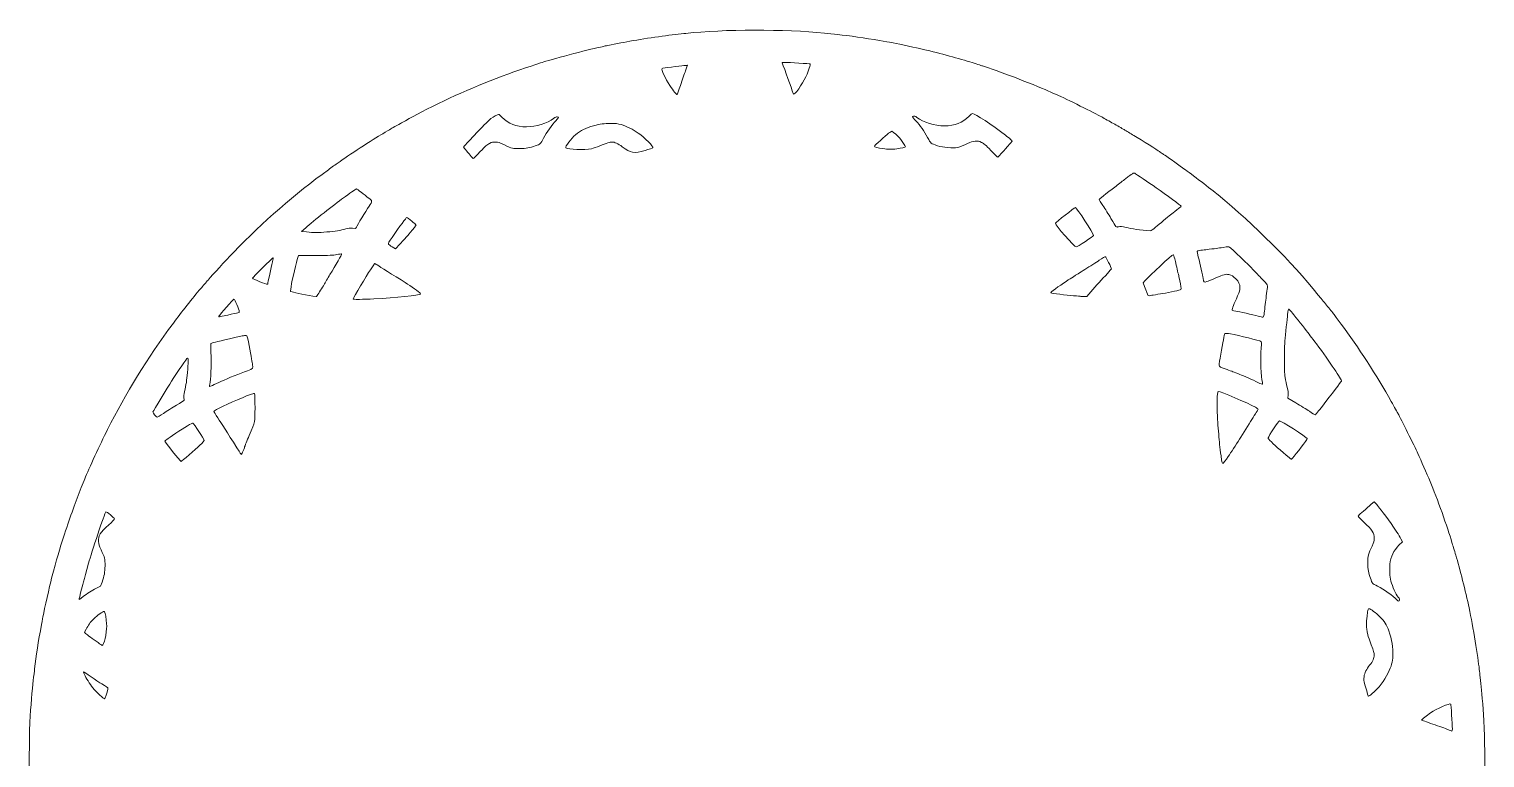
# Model space of a CAD drawing. Header units: inches. Extents: x -34.6 to -23.4, y 23.9 to 25.3.
# Drawn here: x -32.965 to -31.574, y 24.618 to 25.313 of the extents above; entities that cross this region are included whole.
import ezdxf

# ---------------------------------------------------------------- set-up
doc = ezdxf.new("R2010")
doc.units = ezdxf.units.IN
doc.header["$MEASUREMENT"] = 0
doc.layers.add('Volleyball', color=7, linetype='Continuous')

msp = doc.modelspace()

# ---------------------------------------------------------------- linework, layer by layer
at = {"layer": 'Volleyball', "lineweight": 0}
for points, knots in [([(-31.5757, 24.6639), (-31.5769, 24.6796), (-31.5775, 24.6868), (-31.5785, 24.6944), (-31.5788, 24.6971), (-31.5792, 24.7005), (-31.5794, 24.7021), (-31.5805, 24.7135), (-31.5854, 24.7432), (-31.5891, 24.7608), (-31.5925, 24.7766), (-31.598, 24.7985), (-31.6018, 24.8111), (-31.6032, 24.8155), (-31.6049, 24.8211), (-31.6055, 24.8234), (-31.6095, 24.8372), (-31.6199, 24.866), (-31.6263, 24.8814), (-31.6297, 24.8893), (-31.6349, 24.9014), (-31.638, 24.9082), (-31.6412, 24.9151), (-31.6547, 24.9422), (-31.6569, 24.9462), (-31.6576, 24.9474), (-31.6606, 24.9527), (-31.6635, 24.958), (-31.6769, 24.9819), (-31.6955, 25.0107), (-31.7112, 25.0316), (-31.7137, 25.0349), (-31.7168, 25.039), (-31.7181, 25.0409), (-31.7195, 25.0427), (-31.7227, 25.0467), (-31.7253, 25.0499), (-31.7279, 25.053), (-31.7314, 25.0573), (-31.7332, 25.0595), (-31.7591, 25.0914), (-31.7939, 25.1262), (-31.8289, 25.1551), (-31.8353, 25.1603), (-31.8548, 25.1753), (-31.8615, 25.1801), (-31.8756, 25.1902), (-31.88, 25.1933), (-31.8817, 25.1942), (-31.8826, 25.1948), (-31.8841, 25.1958), (-31.885, 25.1964), (-31.8868, 25.1978), (-31.9014, 25.207), (-31.9094, 25.2118), (-31.9125, 25.2137), (-31.9167, 25.2163), (-31.9188, 25.2175), (-31.9209, 25.2187), (-31.9254, 25.2213), (-31.9289, 25.2233), (-31.9324, 25.2252), (-31.9375, 25.228), (-31.9401, 25.2295), (-31.9466, 25.2332), (-31.9738, 25.2466), (-31.9834, 25.2509), (-31.9857, 25.2519), (-31.989, 25.2534), (-31.9909, 25.2542), (-32.0067, 25.2612), (-32.0411, 25.2743), (-32.0539, 25.2782), (-32.0551, 25.2786), (-32.0605, 25.2803), (-32.066, 25.282), (-32.0795, 25.2862), (-32.097, 25.2909), (-32.1139, 25.2948), (-32.1209, 25.2964), (-32.1377, 25.2999), (-32.1411, 25.3005), (-32.1424, 25.3007), (-32.1475, 25.3016), (-32.1525, 25.3025), (-32.1658, 25.3048), (-32.1816, 25.3071), (-32.1925, 25.3082), (-32.196, 25.3086), (-32.2017, 25.3092), (-32.205, 25.3095), (-32.242, 25.3134), (-32.302, 25.3133), (-32.3373, 25.3093), (-32.3395, 25.309), (-32.344, 25.3085), (-32.3474, 25.3082), (-32.363, 25.3065), (-32.3855, 25.303), (-32.3994, 25.3002), (-32.4037, 25.2994), (-32.4087, 25.2984), (-32.4105, 25.2981), (-32.4124, 25.2978), (-32.4146, 25.2973), (-32.4154, 25.2971), (-32.4162, 25.2968), (-32.4185, 25.2963), (-32.4205, 25.2959), (-32.4292, 25.2942), (-32.4693, 25.2836), (-32.4746, 25.2816), (-32.4759, 25.2812), (-32.4806, 25.2796), (-32.4851, 25.2781), (-32.5143, 25.2687), (-32.5461, 25.2559), (-32.5736, 25.2424), (-32.5902, 25.2343), (-32.5993, 25.2296), (-32.609, 25.2238), (-32.6103, 25.223), (-32.6127, 25.2218), (-32.6142, 25.221), (-32.6158, 25.2202), (-32.6181, 25.2189), (-32.6193, 25.2182), (-32.6205, 25.2174), (-32.624, 25.2153), (-32.627, 25.2135), (-32.6361, 25.2083), (-32.6608, 25.1921), (-32.6696, 25.1858), (-32.6717, 25.1843), (-32.6758, 25.1813), (-32.6789, 25.1791), (-32.7107, 25.1561), (-32.7418, 25.1291), (-32.7692, 25.1006), (-32.7785, 25.0909), (-32.7887, 25.0799), (-32.7939, 25.0738), (-32.7956, 25.0717), (-32.7987, 25.0682), (-32.8007, 25.0658), (-32.8086, 25.0566), (-32.8196, 25.0428), (-32.827, 25.0328), (-32.8518, 24.9992), (-32.8727, 24.9655), (-32.89, 24.931), (-32.897, 24.9171), (-32.9078, 24.8936), (-32.9116, 24.884), (-32.9124, 24.8822), (-32.9139, 24.8784), (-32.915, 24.8757), (-32.9203, 24.8627), (-32.9253, 24.8486), (-32.931, 24.8312), (-32.9362, 24.8153), (-32.9382, 24.8085), (-32.9433, 24.7891), (-32.9451, 24.7823), (-32.9504, 24.7588), (-32.9514, 24.7533), (-32.9516, 24.7526), (-32.9523, 24.7488), (-32.953, 24.745), (-32.956, 24.7289), (-32.9582, 24.7146), (-32.9596, 24.7028), (-32.9598, 24.7008), (-32.9604, 24.6958), (-32.9609, 24.6916), (-32.9619, 24.6831), (-32.9632, 24.6668), (-32.9641, 24.6518), (-32.9648, 24.6396), (-32.9648, 24.5918), (-32.9641, 24.5806), (-32.9632, 24.5675), (-32.9617, 24.5486), (-32.9609, 24.5424), (-32.9578, 24.5165), (-32.9566, 24.5083), (-32.9522, 24.4844), (-32.9501, 24.4734), (-32.945, 24.4512), (-32.9414, 24.4381), (-32.9354, 24.4158), (-32.9269, 24.3891), (-32.9212, 24.3744), (-32.9198, 24.3709), (-32.9177, 24.3655), (-32.9166, 24.3625), (-32.9136, 24.3548), (-32.9093, 24.3444), (-32.9082, 24.3423), (-32.9077, 24.3414), (-32.9067, 24.3391), (-32.906, 24.3372), (-32.9052, 24.3353), (-32.9034, 24.3313), (-32.902, 24.3282), (-32.9005, 24.3252), (-32.8985, 24.3208), (-32.8974, 24.3184), (-32.8909, 24.3041), (-32.8728, 24.2703), (-32.8644, 24.2571), (-32.8634, 24.2555), (-32.8607, 24.2511), (-32.8583, 24.2474), (-32.8518, 24.2369), (-32.8456, 24.2274), (-32.8411, 24.2212), (-32.8389, 24.2181), (-32.8351, 24.2129), (-32.8328, 24.2096), (-32.8305, 24.2063), (-32.8277, 24.2026), (-32.8267, 24.2013), (-32.8257, 24.1999), (-32.8233, 24.1968), (-32.8214, 24.1942), (-32.8161, 24.1871), (-32.8076, 24.1765), (-32.8043, 24.1727), (-32.8033, 24.1716), (-32.8003, 24.1682), (-32.7977, 24.165), (-32.7916, 24.1577), (-32.778, 24.1427), (-32.772, 24.1365), (-32.762, 24.1262), (-32.7415, 24.1062), (-32.7353, 24.1009), (-32.7334, 24.0992), (-32.7305, 24.0966), (-32.7289, 24.0952), (-32.7201, 24.0871), (-32.6913, 24.0638), (-32.6836, 24.0585), (-32.683, 24.0581), (-32.6789, 24.0551), (-32.6743, 24.0518), (-32.6613, 24.0423), (-32.644, 24.0309), (-32.6258, 24.02), (-32.6045, 24.0071), (-32.5744, 23.9916), (-32.5488, 23.9804), (-32.5381, 23.9757), (-32.534, 23.974), (-32.5293, 23.9721), (-32.5266, 23.9711), (-32.5224, 23.9694), (-32.5198, 23.9684), (-32.5087, 23.964), (-32.4806, 23.9544), (-32.467, 23.9504), (-32.4555, 23.947), (-32.436, 23.9419), (-32.4276, 23.9401), (-32.4248, 23.9395), (-32.4213, 23.9387), (-32.4199, 23.9383), (-32.3974, 23.9328), (-32.3562, 23.9264), (-32.3311, 23.9245), (-32.3277, 23.9242), (-32.323, 23.9238), (-32.3207, 23.9236), (-32.3169, 23.9232), (-32.3033, 23.9225), (-32.2905, 23.9221), (-32.2905, 23.9221), (-32.2905, 23.9221), (-32.2905, 23.9221), (-32.2882, 23.922), (-32.2756, 23.922), (-32.2626, 23.9221), (-32.2387, 23.9222), (-32.2239, 23.9228), (-32.2103, 23.9243), (-32.2069, 23.9246), (-32.2009, 23.9252), (-32.1969, 23.9256), (-32.1879, 23.9264), (-32.1692, 23.9289), (-32.1602, 23.9304), (-32.1418, 23.9336), (-32.1181, 23.9383), (-32.1104, 23.9403), (-32.1085, 23.9407), (-32.1037, 23.9419), (-32.0996, 23.9429), (-32.0955, 23.9439), (-32.0897, 23.9454), (-32.0868, 23.9462), (-32.084, 23.947), (-32.0793, 23.9483), (-32.0765, 23.9491), (-32.0667, 23.9518), (-32.0383, 23.9611), (-32.0286, 23.9649), (-32.0268, 23.9656), (-32.0233, 23.9669), (-32.0207, 23.9679), (-32.0085, 23.9726), (-32.0043, 23.9742), (-32.0001, 23.9761), (-31.9975, 23.9772), (-31.9945, 23.9786), (-31.9933, 23.979), (-31.9909, 23.98), (-31.9788, 23.9854), (-31.9777, 23.986), (-31.9773, 23.9862), (-31.974, 23.9878), (-31.9704, 23.9894), (-31.9668, 23.9911), (-31.9599, 23.9945), (-31.955, 23.997), (-31.9502, 23.9995), (-31.9455, 24.0019), (-31.9445, 24.0023), (-31.9402, 24.0044), (-31.9246, 24.0133), (-31.912, 24.0208), (-31.9032, 24.0261), (-31.9001, 24.028), (-31.8887, 24.0354), (-31.8785, 24.042), (-31.8719, 24.0466), (-31.8614, 24.0542), (-31.8595, 24.0556), (-31.8565, 24.0578), (-31.8548, 24.0591), (-31.8513, 24.0616), (-31.8482, 24.064), (-31.838, 24.072), (-31.8065, 24.0967), (-31.7709, 24.1306), (-31.7466, 24.1589), (-31.7439, 24.162), (-31.7407, 24.1658), (-31.7394, 24.1672), (-31.7381, 24.1687), (-31.7347, 24.1727), (-31.7318, 24.1763), (-31.7129, 24.1994), (-31.6983, 24.2198), (-31.6786, 24.2505), (-31.6778, 24.2517), (-31.6756, 24.2553), (-31.6738, 24.2585), (-31.6719, 24.2617), (-31.6696, 24.2657), (-31.6686, 24.2674), (-31.6666, 24.2708), (-31.6594, 24.2837), (-31.6542, 24.2933), (-31.6491, 24.3028), (-31.6395, 24.3224), (-31.6359, 24.3309), (-31.635, 24.3329), (-31.6335, 24.3362), (-31.6327, 24.3381), (-31.6277, 24.3493), (-31.6201, 24.368), (-31.6155, 24.381), (-31.613, 24.3878), (-31.6035, 24.4168), (-31.602, 24.4223), (-31.5899, 24.465), (-31.583, 24.4999), (-31.5783, 24.5411), (-31.5757, 24.564), (-31.5744, 24.5862), (-31.5742, 24.6121), (-31.574, 24.6252), (-31.5748, 24.653), (-31.5757, 24.6639)], [0, 0, 0, 0, 1, 1, 1, 2, 2, 2, 3, 3, 3, 4, 4, 4, 5, 5, 5, 6, 6, 6, 7, 7, 7, 8, 8, 8, 9, 9, 9, 10, 10, 10, 11, 11, 11, 12, 12, 12, 13, 13, 13, 14, 14, 14, 15, 15, 15, 16, 16, 16, 17, 17, 17, 18, 18, 18, 19, 19, 19, 20, 20, 20, 21, 21, 21, 22, 22, 22, 23, 23, 23, 24, 24, 24, 25, 25, 25, 26, 26, 26, 27, 27, 27, 28, 28, 28, 29, 29, 29, 30, 30, 30, 31, 31, 31, 32, 32, 32, 33, 33, 33, 34, 34, 34, 35, 35, 35, 36, 36, 36, 37, 37, 37, 38, 38, 38, 39, 39, 39, 40, 40, 40, 41, 41, 41, 42, 42, 42, 43, 43, 43, 44, 44, 44, 45, 45, 45, 46, 46, 46, 47, 47, 47, 48, 48, 48, 49, 49, 49, 50, 50, 50, 51, 51, 51, 52, 52, 52, 53, 53, 53, 54, 54, 54, 55, 55, 55, 56, 56, 56, 57, 57, 57, 58, 58, 58, 59, 59, 59, 60, 60, 60, 61, 61, 61, 62, 62, 62, 63, 63, 63, 64, 64, 64, 65, 65, 65, 66, 66, 66, 67, 67, 67, 68, 68, 68, 69, 69, 69, 70, 70, 70, 71, 71, 71, 72, 72, 72, 73, 73, 73, 74, 74, 74, 75, 75, 75, 76, 76, 76, 77, 77, 77, 78, 78, 78, 79, 79, 79, 80, 80, 80, 81, 81, 81, 82, 82, 82, 83, 83, 83, 84, 84, 84, 85, 85, 85, 86, 86, 86, 87, 87, 87, 88, 88, 88, 89, 89, 89, 90, 90, 90, 91, 91, 91, 92, 92, 92, 93, 93, 93, 94, 94, 94, 95, 95, 95, 96, 96, 96, 97, 97, 97, 98, 98, 98, 99, 99, 99, 100, 100, 100, 101, 101, 101, 102, 102, 102, 103, 103, 103, 104, 104, 104, 105, 105, 105, 106, 106, 106, 107, 107, 107, 108, 108, 108, 109, 109, 109, 110, 110, 110, 111, 111, 111, 112, 112, 112, 113, 113, 113, 114, 114, 114, 115, 115, 115, 116, 116, 116, 117, 117, 117, 118, 118, 118, 119, 119, 119, 120, 120, 120, 121, 121, 121, 122, 122, 122, 123, 123, 123, 124, 124, 124, 125, 125, 125, 126, 126, 126, 127, 127, 127, 128, 128, 128, 128]), ([(-32.3377, 25.2736), (-32.3387, 25.2709), (-32.3409, 25.2646), (-32.3426, 25.2597), (-32.3442, 25.2548), (-32.3457, 25.2509), (-32.3459, 25.2509), (-32.3465, 25.2509), (-32.3493, 25.2544), (-32.3527, 25.2594), (-32.3572, 25.2662), (-32.3611, 25.2749), (-32.3601, 25.2759), (-32.3599, 25.2761), (-32.3558, 25.2767), (-32.3511, 25.2772), (-32.3464, 25.2777), (-32.3411, 25.2783), (-32.3393, 25.2785), (-32.3375, 25.2787), (-32.3359, 25.2789), (-32.3359, 25.2788), (-32.3358, 25.2787), (-32.3366, 25.2764), (-32.3377, 25.2736)], [0, 0, 0, 0, 1, 1, 1, 2, 2, 2, 3, 3, 3, 4, 4, 4, 5, 5, 5, 6, 6, 6, 7, 7, 7, 8, 8, 8, 8]), ([(-32.2349, 25.2518), (-32.2366, 25.2578), (-32.2428, 25.2747), (-32.2455, 25.2811), (-32.2457, 25.2815), (-32.245, 25.2816), (-32.2428, 25.2816), (-32.2392, 25.2816), (-32.2188, 25.2803), (-32.2185, 25.2801), (-32.2184, 25.28), (-32.2189, 25.2782), (-32.2195, 25.276), (-32.2217, 25.269), (-32.2263, 25.2605), (-32.2315, 25.2539), (-32.2335, 25.2514), (-32.2346, 25.2507), (-32.2349, 25.2518)], [0, 0, 0, 0, 1, 1, 1, 2, 2, 2, 3, 3, 3, 4, 4, 4, 5, 5, 5, 6, 6, 6, 6]), ([(-32.4614, 25.2262), (-32.4653, 25.2221), (-32.4705, 25.2148), (-32.4734, 25.2093), (-32.4763, 25.2035), (-32.4761, 25.2037), (-32.4812, 25.2018), (-32.4863, 25.2), (-32.4898, 25.1994), (-32.4963, 25.1993), (-32.5032, 25.1993), (-32.5027, 25.1991), (-32.5113, 25.2031), (-32.5152, 25.205), (-32.5166, 25.2054), (-32.5191, 25.2055), (-32.5217, 25.2057), (-32.5224, 25.2056), (-32.5249, 25.2043), (-32.5272, 25.2032), (-32.5288, 25.2018), (-32.5339, 25.1964), (-32.5339, 25.1964), (-32.5339, 25.1964), (-32.5339, 25.1964), (-32.5373, 25.1927), (-32.5403, 25.1898), (-32.5405, 25.1898), (-32.5407, 25.1898), (-32.5416, 25.1907), (-32.5425, 25.1919), (-32.5434, 25.193), (-32.5454, 25.1954), (-32.5469, 25.1971), (-32.5485, 25.1988), (-32.5497, 25.2004), (-32.5497, 25.2006), (-32.5497, 25.2011), (-32.5494, 25.2014), (-32.536, 25.2156), (-32.5304, 25.2215), (-32.5248, 25.227), (-32.5236, 25.228), (-32.5213, 25.2297), (-32.5172, 25.232), (-32.5163, 25.232), (-32.516, 25.232), (-32.5146, 25.2307), (-32.5131, 25.2292), (-32.507, 25.2231), (-32.4994, 25.2201), (-32.4896, 25.2201), (-32.4807, 25.2201), (-32.4698, 25.2235), (-32.4637, 25.2281), (-32.4619, 25.2294), (-32.4611, 25.2298), (-32.4603, 25.2296), (-32.4597, 25.2294), (-32.4592, 25.2291), (-32.4592, 25.2289), (-32.4592, 25.2287), (-32.4602, 25.2274), (-32.4614, 25.2262)], [0, 0, 0, 0, 1, 1, 1, 2, 2, 2, 3, 3, 3, 4, 4, 4, 5, 5, 5, 6, 6, 6, 7, 7, 7, 8, 8, 8, 9, 9, 9, 10, 10, 10, 11, 11, 11, 12, 12, 12, 13, 13, 13, 14, 14, 14, 15, 15, 15, 16, 16, 16, 17, 17, 17, 18, 18, 18, 19, 19, 19, 20, 20, 20, 21, 21, 21, 21]), ([(-32.061, 25.2064), (-32.064, 25.2062), (-32.065, 25.2059), (-32.0682, 25.2043), (-32.0763, 25.2002), (-32.0789, 25.1996), (-32.0871, 25.2003), (-32.0912, 25.2006), (-32.0937, 25.2011), (-32.097, 25.2021), (-32.1035, 25.2042), (-32.1033, 25.2041), (-32.1064, 25.2099), (-32.1097, 25.2161), (-32.1134, 25.2214), (-32.1177, 25.2259), (-32.1195, 25.2277), (-32.1209, 25.2293), (-32.1209, 25.2295), (-32.1209, 25.2297), (-32.1204, 25.23), (-32.1198, 25.2302), (-32.1189, 25.2306), (-32.1184, 25.2304), (-32.1166, 25.229), (-32.1106, 25.2244), (-32.0995, 25.221), (-32.0905, 25.221), (-32.0805, 25.221), (-32.073, 25.2239), (-32.0668, 25.2303), (-32.0654, 25.2317), (-32.0639, 25.2328), (-32.0636, 25.2328), (-32.0612, 25.2328), (-32.0444, 25.2217), (-32.0321, 25.212), (-32.0302, 25.2105), (-32.028, 25.2088), (-32.0271, 25.2081), (-32.0263, 25.2074), (-32.0256, 25.2067), (-32.0256, 25.2065), (-32.0256, 25.2063), (-32.0274, 25.2041), (-32.0297, 25.2017), (-32.032, 25.1992), (-32.035, 25.1958), (-32.0364, 25.1942), (-32.0364, 25.1942), (-32.0364, 25.1942), (-32.0364, 25.1942), (-32.0377, 25.1925), (-32.0391, 25.1911), (-32.0394, 25.1911), (-32.0397, 25.1911), (-32.0426, 25.194), (-32.046, 25.1975), (-32.0509, 25.2027), (-32.0525, 25.2041), (-32.0548, 25.2052), (-32.0574, 25.2065), (-32.0579, 25.2066), (-32.061, 25.2064)], [0, 0, 0, 0, 1, 1, 1, 2, 2, 2, 3, 3, 3, 4, 4, 4, 5, 5, 5, 6, 6, 6, 7, 7, 7, 8, 8, 8, 9, 9, 9, 10, 10, 10, 11, 11, 11, 12, 12, 12, 13, 13, 13, 14, 14, 14, 15, 15, 15, 16, 16, 16, 17, 17, 17, 18, 18, 18, 19, 19, 19, 20, 20, 20, 21, 21, 21, 21]), ([(-32.4427, 25.2126), (-32.4375, 25.217), (-32.4335, 25.2189), (-32.4255, 25.2211), (-32.4191, 25.2229), (-32.4158, 25.2233), (-32.4093, 25.2233), (-32.404, 25.2233), (-32.4027, 25.2232), (-32.3992, 25.2222), (-32.3939, 25.2206), (-32.3879, 25.2176), (-32.3828, 25.2141), (-32.3768, 25.2099), (-32.3679, 25.2009), (-32.369, 25.1999), (-32.3692, 25.1997), (-32.3725, 25.1986), (-32.3763, 25.1975), (-32.3763, 25.1975), (-32.3763, 25.1975), (-32.3763, 25.1975), (-32.387, 25.1944), (-32.3902, 25.1949), (-32.3983, 25.2011), (-32.4019, 25.204), (-32.4055, 25.2056), (-32.408, 25.2056), (-32.4098, 25.2056), (-32.413, 25.2046), (-32.4197, 25.2018), (-32.4223, 25.2008), (-32.4259, 25.1996), (-32.4276, 25.1991), (-32.4338, 25.1977), (-32.4503, 25.1984), (-32.4521, 25.2001), (-32.453, 25.201), (-32.4468, 25.2093), (-32.4427, 25.2126)], [0, 0, 0, 0, 1, 1, 1, 2, 2, 2, 3, 3, 3, 4, 4, 4, 5, 5, 5, 6, 6, 6, 7, 7, 7, 8, 8, 8, 9, 9, 9, 10, 10, 10, 11, 11, 11, 12, 12, 12, 13, 13, 13, 13]), ([(-32.1438, 25.2139), (-32.1422, 25.2151), (-32.1408, 25.216), (-32.1405, 25.2158), (-32.139, 25.215), (-32.1345, 25.2111), (-32.1331, 25.2094), (-32.1308, 25.2066), (-32.1275, 25.2015), (-32.1276, 25.201), (-32.1278, 25.2004), (-32.131, 25.1997), (-32.1359, 25.1991), (-32.1359, 25.1991), (-32.1359, 25.1991), (-32.1359, 25.1991), (-32.1406, 25.1985), (-32.1442, 25.1985), (-32.1492, 25.1993), (-32.1534, 25.1999), (-32.1575, 25.2011), (-32.1573, 25.2016), (-32.157, 25.2021), (-32.1466, 25.2116), (-32.1438, 25.2139)], [0, 0, 0, 0, 1, 1, 1, 2, 2, 2, 3, 3, 3, 4, 4, 4, 5, 5, 5, 6, 6, 6, 7, 7, 7, 8, 8, 8, 8]), ([(-31.9242, 25.1247), (-31.9264, 25.1241), (-31.9257, 25.1234), (-31.9313, 25.1327), (-31.9335, 25.1364), (-31.9369, 25.1419), (-31.9389, 25.1449), (-31.9409, 25.1478), (-31.9425, 25.1504), (-31.9425, 25.1506), (-31.9425, 25.151), (-31.9369, 25.1555), (-31.9263, 25.1636), (-31.9235, 25.1658), (-31.9195, 25.1688), (-31.9175, 25.1704), (-31.9103, 25.176), (-31.9098, 25.1763), (-31.9086, 25.1757), (-31.9075, 25.1751), (-31.8951, 25.1669), (-31.888, 25.162), (-31.8786, 25.1555), (-31.8643, 25.1447), (-31.8643, 25.1442), (-31.8643, 25.144), (-31.8662, 25.1425), (-31.8684, 25.1407), (-31.8706, 25.139), (-31.8733, 25.1369), (-31.8743, 25.1361), (-31.8773, 25.1337), (-31.8845, 25.1278), (-31.8887, 25.1242), (-31.8911, 25.1221), (-31.8929, 25.1208), (-31.8935, 25.1209), (-31.9032, 25.1215), (-31.912, 25.1227), (-31.9168, 25.1241), (-31.9206, 25.1251), (-31.9222, 25.1253), (-31.9242, 25.1247)], [0, 0, 0, 0, 1, 1, 1, 2, 2, 2, 3, 3, 3, 4, 4, 4, 5, 5, 5, 6, 6, 6, 7, 7, 7, 8, 8, 8, 9, 9, 9, 10, 10, 10, 11, 11, 11, 12, 12, 12, 13, 13, 13, 14, 14, 14, 14]), ([(-32.6623, 25.1226), (-32.6672, 25.1212), (-32.6724, 25.1204), (-32.6804, 25.1197), (-32.6804, 25.1197), (-32.6804, 25.1197), (-32.6804, 25.1197), (-32.6886, 25.119), (-32.693, 25.119), (-32.6997, 25.1197), (-32.6997, 25.1197), (-32.7045, 25.1202), (-32.7045, 25.1202), (-32.7045, 25.1202), (-32.7006, 25.1237), (-32.7006, 25.1237), (-32.6933, 25.1301), (-32.6732, 25.1461), (-32.6646, 25.1522), (-32.6622, 25.1539), (-32.6586, 25.1565), (-32.6565, 25.158), (-32.6545, 25.1596), (-32.6525, 25.1608), (-32.6522, 25.1608), (-32.6518, 25.1608), (-32.6497, 25.1593), (-32.6475, 25.1576), (-32.6453, 25.1558), (-32.6423, 25.1535), (-32.6408, 25.1524), (-32.6366, 25.1491), (-32.6366, 25.1496), (-32.6401, 25.1442), (-32.6434, 25.1392), (-32.651, 25.1268), (-32.6522, 25.1244), (-32.6522, 25.1244), (-32.653, 25.123), (-32.653, 25.123), (-32.653, 25.123), (-32.6559, 25.1233), (-32.6559, 25.1233), (-32.6582, 25.1235), (-32.6596, 25.1233), (-32.6623, 25.1226)], [0, 0, 0, 0, 1, 1, 1, 2, 2, 2, 3, 3, 3, 4, 4, 4, 5, 5, 5, 6, 6, 6, 7, 7, 7, 8, 8, 8, 9, 9, 9, 10, 10, 10, 11, 11, 11, 12, 12, 12, 13, 13, 13, 14, 14, 14, 15, 15, 15, 15]), ([(-32.618, 25.1146), (-32.6108, 25.125), (-32.6045, 25.1335), (-32.604, 25.1335), (-32.6032, 25.1335), (-32.5952, 25.127), (-32.5952, 25.1264), (-32.5952, 25.126), (-32.5976, 25.1228), (-32.6007, 25.1192), (-32.6037, 25.1156), (-32.6081, 25.1107), (-32.6105, 25.1082), (-32.6105, 25.1082), (-32.6149, 25.1037), (-32.6149, 25.1037), (-32.6149, 25.1037), (-32.618, 25.1055), (-32.618, 25.1055), (-32.6196, 25.1066), (-32.6212, 25.1077), (-32.6215, 25.1082), (-32.6219, 25.1088), (-32.6212, 25.11), (-32.618, 25.1146)], [0, 0, 0, 0, 1, 1, 1, 2, 2, 2, 3, 3, 3, 4, 4, 4, 5, 5, 5, 6, 6, 6, 7, 7, 7, 8, 8, 8, 8]), ([(-31.9478, 25.1164), (-31.9478, 25.1162), (-31.9514, 25.1136), (-31.9557, 25.1107), (-31.9557, 25.1107), (-31.9557, 25.1107), (-31.9557, 25.1107), (-31.9601, 25.1078), (-31.964, 25.1054), (-31.9645, 25.1054), (-31.966, 25.1054), (-31.9849, 25.1268), (-31.9844, 25.128), (-31.9841, 25.1288), (-31.966, 25.143), (-31.9653, 25.143), (-31.9641, 25.143), (-31.9478, 25.1182), (-31.9478, 25.1164)], [0, 0, 0, 0, 1, 1, 1, 2, 2, 2, 3, 3, 3, 4, 4, 4, 5, 5, 5, 6, 6, 6, 6]), ([(-31.7822, 25.0632), (-31.7832, 25.0568), (-31.7837, 25.0524), (-31.7844, 25.0461), (-31.7846, 25.0436), (-31.785, 25.0408), (-31.7852, 25.04), (-31.7852, 25.04), (-31.7852, 25.04), (-31.7852, 25.04), (-31.7854, 25.0391), (-31.7858, 25.0384), (-31.7861, 25.0384), (-31.7865, 25.0383), (-31.7886, 25.0388), (-31.7907, 25.0393), (-31.7957, 25.0407), (-31.8094, 25.0437), (-31.812, 25.0441), (-31.8149, 25.0446), (-31.8156, 25.0448), (-31.8156, 25.0454), (-31.8156, 25.0461), (-31.8136, 25.0511), (-31.8103, 25.0586), (-31.8084, 25.063), (-31.8081, 25.0642), (-31.8081, 25.0665), (-31.8081, 25.07), (-31.8091, 25.0721), (-31.812, 25.075), (-31.8146, 25.0776), (-31.8159, 25.0784), (-31.8188, 25.0791), (-31.8216, 25.0797), (-31.8236, 25.0792), (-31.8311, 25.0758), (-31.8345, 25.0743), (-31.8384, 25.0727), (-31.8397, 25.0723), (-31.8425, 25.0714), (-31.8425, 25.0714), (-31.8432, 25.0755), (-31.8437, 25.0786), (-31.846, 25.0885), (-31.8478, 25.096), (-31.8493, 25.102), (-31.8494, 25.1018), (-31.8466, 25.1021), (-31.8454, 25.1023), (-31.8427, 25.1026), (-31.8406, 25.1028), (-31.8317, 25.1039), (-31.8291, 25.1042), (-31.8241, 25.105), (-31.8196, 25.1057), (-31.8188, 25.1058), (-31.8179, 25.1052), (-31.8166, 25.1044), (-31.7988, 25.0873), (-31.7956, 25.0839), (-31.7942, 25.0823), (-31.7908, 25.0788), (-31.7881, 25.076), (-31.7807, 25.0684), (-31.7813, 25.0696), (-31.7822, 25.0632)], [0, 0, 0, 0, 1, 1, 1, 2, 2, 2, 3, 3, 3, 4, 4, 4, 5, 5, 5, 6, 6, 6, 7, 7, 7, 8, 8, 8, 9, 9, 9, 10, 10, 10, 11, 11, 11, 12, 12, 12, 13, 13, 13, 14, 14, 14, 15, 15, 15, 16, 16, 16, 17, 17, 17, 18, 18, 18, 19, 19, 19, 20, 20, 20, 21, 21, 21, 22, 22, 22, 22]), ([(-32.7319, 25.0949), (-32.7317, 25.0949), (-32.7316, 25.0944), (-32.7317, 25.0939), (-32.7318, 25.0934), (-32.7327, 25.0897), (-32.7336, 25.0857), (-32.7345, 25.0817), (-32.7356, 25.0766), (-32.736, 25.0743), (-32.7364, 25.0721), (-32.7369, 25.0701), (-32.7371, 25.0699), (-32.7377, 25.0693), (-32.7514, 25.0748), (-32.7514, 25.0756), (-32.7514, 25.0761), (-32.7324, 25.0949), (-32.7319, 25.0949)], [0, 0, 0, 0, 1, 1, 1, 2, 2, 2, 3, 3, 3, 4, 4, 4, 5, 5, 5, 6, 6, 6, 6]), ([(-32.7147, 25.0656), (-32.7146, 25.0671), (-32.7143, 25.0693), (-32.7141, 25.0705), (-32.7137, 25.0728), (-32.7091, 25.0922), (-32.7082, 25.0954), (-32.7082, 25.0954), (-32.7076, 25.0973), (-32.7076, 25.0973), (-32.7076, 25.0973), (-32.6914, 25.0973), (-32.6914, 25.0973), (-32.6777, 25.0973), (-32.6744, 25.0975), (-32.6708, 25.0981), (-32.6684, 25.0986), (-32.6664, 25.0988), (-32.6663, 25.0987), (-32.666, 25.0984), (-32.672, 25.0879), (-32.6774, 25.0791), (-32.6795, 25.0756), (-32.6821, 25.0713), (-32.683, 25.0696), (-32.6846, 25.0667), (-32.6881, 25.0612), (-32.6896, 25.059), (-32.6896, 25.059), (-32.6896, 25.059), (-32.6896, 25.059), (-32.69, 25.0584), (-32.6905, 25.058), (-32.6906, 25.058), (-32.699, 25.0593), (-32.7108, 25.0616), (-32.7135, 25.0625), (-32.7135, 25.0625), (-32.715, 25.0629), (-32.715, 25.0629), (-32.715, 25.0629), (-32.7147, 25.0656), (-32.7147, 25.0656)], [0, 0, 0, 0, 1, 1, 1, 2, 2, 2, 3, 3, 3, 4, 4, 4, 5, 5, 5, 6, 6, 6, 7, 7, 7, 8, 8, 8, 9, 9, 9, 10, 10, 10, 11, 11, 11, 12, 12, 12, 13, 13, 13, 14, 14, 14, 14]), ([(-32.6345, 25.0896), (-32.6343, 25.0896), (-32.6337, 25.0893), (-32.6331, 25.0888), (-32.6322, 25.0881), (-32.6225, 25.0819), (-32.6095, 25.0739), (-32.6046, 25.0709), (-32.5977, 25.0662), (-32.5928, 25.0627), (-32.5913, 25.0616), (-32.5906, 25.0608), (-32.5909, 25.0605), (-32.5921, 25.0593), (-32.6144, 25.0569), (-32.6354, 25.0558), (-32.6354, 25.0558), (-32.6354, 25.0558), (-32.6354, 25.0558), (-32.6396, 25.0556), (-32.6458, 25.0554), (-32.6491, 25.0554), (-32.6543, 25.0554), (-32.6551, 25.0554), (-32.6551, 25.056), (-32.6551, 25.057), (-32.6423, 25.0784), (-32.6387, 25.0835), (-32.6379, 25.0846), (-32.6367, 25.0864), (-32.6361, 25.0875), (-32.6354, 25.0887), (-32.6347, 25.0896), (-32.6345, 25.0896)], [0, 0, 0, 0, 1, 1, 1, 2, 2, 2, 3, 3, 3, 4, 4, 4, 5, 5, 5, 6, 6, 6, 7, 7, 7, 8, 8, 8, 9, 9, 9, 10, 10, 10, 11, 11, 11, 11]), ([(-31.9885, 25.0623), (-31.988, 25.063), (-31.977, 25.0708), (-31.9721, 25.0739), (-31.9697, 25.0753), (-31.9671, 25.077), (-31.9663, 25.0775), (-31.9654, 25.0781), (-31.9609, 25.081), (-31.9562, 25.0839), (-31.9515, 25.0869), (-31.9453, 25.0909), (-31.9424, 25.0928), (-31.9395, 25.0947), (-31.9369, 25.0962), (-31.9366, 25.0961), (-31.9362, 25.0959), (-31.9307, 25.0854), (-31.9307, 25.0846), (-31.9307, 25.0844), (-31.9325, 25.0824), (-31.9347, 25.08), (-31.9398, 25.0747), (-31.9455, 25.0684), (-31.9506, 25.0625), (-31.9506, 25.0625), (-31.9544, 25.058), (-31.9544, 25.058), (-31.9544, 25.058), (-31.9572, 25.058), (-31.9572, 25.058), (-31.9587, 25.058), (-31.96, 25.0581), (-31.9601, 25.0582), (-31.9602, 25.0583), (-31.9633, 25.0586), (-31.9669, 25.0588), (-31.9737, 25.0594), (-31.9881, 25.0612), (-31.9885, 25.0616), (-31.9886, 25.0618), (-31.9886, 25.0621), (-31.9885, 25.0623)], [0, 0, 0, 0, 1, 1, 1, 2, 2, 2, 3, 3, 3, 4, 4, 4, 5, 5, 5, 6, 6, 6, 7, 7, 7, 8, 8, 8, 9, 9, 9, 10, 10, 10, 11, 11, 11, 12, 12, 12, 13, 13, 13, 14, 14, 14, 14]), ([(-31.8643, 25.0658), (-31.8643, 25.0651), (-31.8646, 25.0645), (-31.8651, 25.0644), (-31.8675, 25.0637), (-31.8786, 25.0614), (-31.8839, 25.0606), (-31.8873, 25.0601), (-31.891, 25.0595), (-31.8921, 25.0593), (-31.8921, 25.0593), (-31.8921, 25.0593), (-31.8921, 25.0593), (-31.8949, 25.0587), (-31.8953, 25.0588), (-31.8959, 25.0594), (-31.8964, 25.0601), (-31.8976, 25.063), (-31.8992, 25.0678), (-31.8992, 25.0678), (-31.9004, 25.0712), (-31.9004, 25.0712), (-31.9004, 25.0712), (-31.8988, 25.0731), (-31.8988, 25.0731), (-31.8944, 25.0779), (-31.8729, 25.098), (-31.8719, 25.098), (-31.8713, 25.098), (-31.8715, 25.0985), (-31.8689, 25.0879), (-31.8678, 25.0831), (-31.8665, 25.0778), (-31.8661, 25.076), (-31.8652, 25.0722), (-31.8643, 25.0674), (-31.8643, 25.0658)], [0, 0, 0, 0, 1, 1, 1, 2, 2, 2, 3, 3, 3, 4, 4, 4, 5, 5, 5, 6, 6, 6, 7, 7, 7, 8, 8, 8, 9, 9, 9, 10, 10, 10, 11, 11, 11, 12, 12, 12, 12]), ([(-32.7835, 25.0394), (-32.7828, 25.0406), (-32.7697, 25.0555), (-32.7691, 25.0557), (-32.7685, 25.0558), (-32.7641, 25.0456), (-32.764, 25.0439), (-32.7639, 25.043), (-32.7641, 25.0428), (-32.7654, 25.0425), (-32.7663, 25.0423), (-32.7706, 25.0414), (-32.775, 25.0404), (-32.7843, 25.0384), (-32.784, 25.0384), (-32.7835, 25.0394)], [0, 0, 0, 0, 1, 1, 1, 2, 2, 2, 3, 3, 3, 4, 4, 4, 5, 5, 5, 5]), ([(-31.7291, 24.9535), (-31.7291, 24.9535), (-31.7291, 24.9535), (-31.7291, 24.9535), (-31.7327, 24.9489), (-31.7359, 24.9451), (-31.7362, 24.9451), (-31.7365, 24.9451), (-31.739, 24.9466), (-31.7417, 24.9485), (-31.7445, 24.9504), (-31.7503, 24.9539), (-31.7545, 24.9565), (-31.7545, 24.9565), (-31.7622, 24.9611), (-31.7622, 24.9611), (-31.7622, 24.9611), (-31.762, 24.9644), (-31.762, 24.9644), (-31.7619, 24.9666), (-31.7621, 24.9686), (-31.7626, 24.9701), (-31.763, 24.9715), (-31.7638, 24.9753), (-31.7644, 24.9787), (-31.7656, 24.9845), (-31.7656, 24.9856), (-31.7656, 24.9978), (-31.7656, 25.0053), (-31.7654, 25.0129), (-31.7651, 25.0158), (-31.7645, 25.0216), (-31.7629, 25.0373), (-31.7626, 25.0409), (-31.7622, 25.0447), (-31.7619, 25.0461), (-31.7615, 25.0461), (-31.7613, 25.0461), (-31.7601, 25.0449), (-31.7589, 25.0434), (-31.7577, 25.0419), (-31.7557, 25.0394), (-31.7545, 25.038), (-31.7491, 25.0313), (-31.7431, 25.0238), (-31.7408, 25.0207), (-31.7394, 25.0189), (-31.7368, 25.0154), (-31.735, 25.013), (-31.7222, 24.9956), (-31.7107, 24.9785), (-31.7111, 24.9774), (-31.7114, 24.9767), (-31.7204, 24.9648), (-31.7291, 24.9535)], [0, 0, 0, 0, 1, 1, 1, 2, 2, 2, 3, 3, 3, 4, 4, 4, 5, 5, 5, 6, 6, 6, 7, 7, 7, 8, 8, 8, 9, 9, 9, 10, 10, 10, 11, 11, 11, 12, 12, 12, 13, 13, 13, 14, 14, 14, 15, 15, 15, 16, 16, 16, 17, 17, 17, 18, 18, 18, 18]), ([(-32.7924, 24.9723), (-32.7926, 24.9725), (-32.7925, 24.9735), (-32.7922, 24.9745), (-32.7914, 24.9777), (-32.7905, 24.9945), (-32.7909, 24.9996), (-32.7911, 25.0021), (-32.7913, 25.0062), (-32.7913, 25.0087), (-32.7913, 25.0087), (-32.7913, 25.0132), (-32.7913, 25.0132), (-32.7913, 25.0132), (-32.7901, 25.0137), (-32.7901, 25.0137), (-32.7891, 25.014), (-32.7831, 25.0155), (-32.7683, 25.0191), (-32.7668, 25.0194), (-32.7643, 25.0199), (-32.7626, 25.0202), (-32.7609, 25.0205), (-32.759, 25.0208), (-32.7583, 25.0209), (-32.7577, 25.021), (-32.757, 25.0208), (-32.7567, 25.0205), (-32.7562, 25.0199), (-32.753, 25.0041), (-32.7522, 24.9985), (-32.7519, 24.9963), (-32.7515, 24.9938), (-32.7513, 24.993), (-32.7505, 24.9896), (-32.7508, 24.9892), (-32.7563, 24.9872), (-32.763, 24.9848), (-32.775, 24.98), (-32.7811, 24.9772), (-32.7811, 24.9772), (-32.7811, 24.9772), (-32.7811, 24.9772), (-32.7842, 24.9758), (-32.788, 24.974), (-32.7895, 24.9732), (-32.791, 24.9725), (-32.7923, 24.9721), (-32.7924, 24.9723)], [0, 0, 0, 0, 1, 1, 1, 2, 2, 2, 3, 3, 3, 4, 4, 4, 5, 5, 5, 6, 6, 6, 7, 7, 7, 8, 8, 8, 9, 9, 9, 10, 10, 10, 11, 11, 11, 12, 12, 12, 13, 13, 13, 14, 14, 14, 15, 15, 15, 16, 16, 16, 16]), ([(-31.7866, 24.9763), (-31.7866, 24.9763), (-31.7866, 24.9763), (-31.7866, 24.9763), (-31.7863, 24.9754), (-31.7863, 24.9746), (-31.7865, 24.9744), (-31.7867, 24.9742), (-31.7884, 24.9748), (-31.7903, 24.9758), (-31.7968, 24.9789), (-31.8039, 24.9821), (-31.8083, 24.9838), (-31.8107, 24.9847), (-31.8137, 24.9858), (-31.8148, 24.9863), (-31.816, 24.9868), (-31.8185, 24.9878), (-31.8203, 24.9884), (-31.8268, 24.9906), (-31.8279, 24.9912), (-31.8279, 24.9925), (-31.8279, 24.9945), (-31.8252, 25.0104), (-31.8239, 25.0167), (-31.8232, 25.0199), (-31.8226, 25.0226), (-31.8226, 25.0227), (-31.8226, 25.023), (-31.8195, 25.0228), (-31.8171, 25.0224), (-31.8094, 25.021), (-31.7889, 25.016), (-31.788, 25.0153), (-31.7874, 25.0148), (-31.7874, 25.014), (-31.7877, 25.0092), (-31.7885, 24.9981), (-31.7879, 24.9808), (-31.7866, 24.9763)], [0, 0, 0, 0, 1, 1, 1, 2, 2, 2, 3, 3, 3, 4, 4, 4, 5, 5, 5, 6, 6, 6, 7, 7, 7, 8, 8, 8, 9, 9, 9, 10, 10, 10, 11, 11, 11, 12, 12, 12, 13, 13, 13, 13]), ([(-32.8426, 24.9429), (-32.8434, 24.9429), (-32.8468, 24.9473), (-32.8465, 24.9479), (-32.8462, 24.9489), (-32.8322, 24.972), (-32.8288, 24.9773), (-32.8227, 24.9866), (-32.814, 24.9993), (-32.8134, 24.9994), (-32.8127, 24.9997), (-32.8127, 24.9947), (-32.8135, 24.9855), (-32.8142, 24.978), (-32.8148, 24.9739), (-32.8164, 24.9673), (-32.8171, 24.9642), (-32.8172, 24.963), (-32.8169, 24.9614), (-32.8167, 24.9603), (-32.8165, 24.9592), (-32.8167, 24.9591), (-32.8168, 24.9589), (-32.8201, 24.9568), (-32.824, 24.9544), (-32.8279, 24.9521), (-32.8335, 24.9485), (-32.8365, 24.9465), (-32.8365, 24.9465), (-32.8365, 24.9465), (-32.8365, 24.9465), (-32.8395, 24.9445), (-32.8422, 24.9429), (-32.8426, 24.9429)], [0, 0, 0, 0, 1, 1, 1, 2, 2, 2, 3, 3, 3, 4, 4, 4, 5, 5, 5, 6, 6, 6, 7, 7, 7, 8, 8, 8, 9, 9, 9, 10, 10, 10, 11, 11, 11, 11]), ([(-32.749, 24.9517), (-32.7491, 24.9377), (-32.7486, 24.9398), (-32.7546, 24.9253), (-32.7565, 24.9208), (-32.7586, 24.9156), (-32.7592, 24.9136), (-32.7599, 24.9117), (-32.7608, 24.9095), (-32.7612, 24.9087), (-32.7612, 24.9087), (-32.7612, 24.9087), (-32.7612, 24.9087), (-32.7616, 24.9079), (-32.762, 24.9073), (-32.7621, 24.9073), (-32.7623, 24.9073), (-32.763, 24.9084), (-32.7663, 24.9137), (-32.7756, 24.9284), (-32.7812, 24.9373), (-32.7845, 24.9422), (-32.7866, 24.9454), (-32.7883, 24.9481), (-32.7883, 24.9484), (-32.7883, 24.9494), (-32.7743, 24.9561), (-32.7604, 24.9618), (-32.7501, 24.9659), (-32.7498, 24.966), (-32.7493, 24.9647), (-32.7492, 24.9642), (-32.749, 24.9583), (-32.749, 24.9517)], [0, 0, 0, 0, 1, 1, 1, 2, 2, 2, 3, 3, 3, 4, 4, 4, 5, 5, 5, 6, 6, 6, 7, 7, 7, 8, 8, 8, 9, 9, 9, 10, 10, 10, 11, 11, 11, 11]), ([(-31.8292, 24.9378), (-31.8298, 24.9455), (-31.8301, 24.9576), (-31.8297, 24.9626), (-31.8294, 24.9665), (-31.8293, 24.9673), (-31.8286, 24.9674), (-31.827, 24.9677), (-31.8004, 24.9564), (-31.7933, 24.9524), (-31.7919, 24.9516), (-31.7907, 24.9507), (-31.7907, 24.9504), (-31.7907, 24.9501), (-31.7934, 24.9458), (-31.7966, 24.9408), (-31.7998, 24.9358), (-31.8052, 24.9272), (-31.8086, 24.9218), (-31.8119, 24.9164), (-31.8167, 24.909), (-31.8192, 24.9054), (-31.8192, 24.9054), (-31.8192, 24.9054), (-31.8192, 24.9054), (-31.8217, 24.9019), (-31.8239, 24.8989), (-31.8242, 24.8988), (-31.8249, 24.8985), (-31.8252, 24.8993), (-31.8261, 24.9059), (-31.8272, 24.9144), (-31.8278, 24.9193), (-31.8283, 24.9266), (-31.8286, 24.9301), (-31.829, 24.9352), (-31.8292, 24.9378)], [0, 0, 0, 0, 1, 1, 1, 2, 2, 2, 3, 3, 3, 4, 4, 4, 5, 5, 5, 6, 6, 6, 7, 7, 7, 8, 8, 8, 9, 9, 9, 10, 10, 10, 11, 11, 11, 12, 12, 12, 12]), ([(-32.8247, 24.9275), (-32.8164, 24.9331), (-32.8089, 24.9376), (-32.8083, 24.9373), (-32.8076, 24.9371), (-32.7975, 24.9216), (-32.7975, 24.9208), (-32.7975, 24.92), (-32.8037, 24.914), (-32.812, 24.9069), (-32.812, 24.9069), (-32.812, 24.9069), (-32.812, 24.9069), (-32.816, 24.9035), (-32.8195, 24.9007), (-32.8197, 24.9007), (-32.8205, 24.9007), (-32.8353, 24.9195), (-32.835, 24.9201), (-32.8348, 24.9208), (-32.834, 24.9213), (-32.8247, 24.9275)], [0, 0, 0, 0, 1, 1, 1, 2, 2, 2, 3, 3, 3, 4, 4, 4, 5, 5, 5, 6, 6, 6, 7, 7, 7, 7]), ([(-31.7704, 24.9395), (-31.7694, 24.9399), (-31.7442, 24.9239), (-31.7437, 24.9225), (-31.7435, 24.922), (-31.7546, 24.9072), (-31.7577, 24.9039), (-31.7577, 24.9039), (-31.7577, 24.9039), (-31.7577, 24.9039), (-31.7582, 24.9033), (-31.7587, 24.9029), (-31.7589, 24.9029), (-31.7592, 24.9029), (-31.7604, 24.9039), (-31.7696, 24.9116), (-31.7765, 24.9175), (-31.7814, 24.9223), (-31.7811, 24.9232), (-31.7808, 24.9244), (-31.7711, 24.9393), (-31.7704, 24.9395)], [0, 0, 0, 0, 1, 1, 1, 2, 2, 2, 3, 3, 3, 4, 4, 4, 5, 5, 5, 6, 6, 6, 7, 7, 7, 7]), ([(-31.6951, 24.8484), (-31.6951, 24.8488), (-31.6936, 24.8503), (-31.6917, 24.8518), (-31.6899, 24.8533), (-31.6866, 24.8562), (-31.6843, 24.8583), (-31.6821, 24.8603), (-31.6801, 24.862), (-31.6799, 24.862), (-31.6796, 24.862), (-31.6788, 24.8613), (-31.6781, 24.8604), (-31.6773, 24.8595), (-31.6758, 24.8576), (-31.6746, 24.8561), (-31.6715, 24.8523), (-31.6607, 24.8374), (-31.658, 24.8331), (-31.6567, 24.8311), (-31.655, 24.8283), (-31.6543, 24.8268), (-31.6543, 24.8268), (-31.6529, 24.824), (-31.6529, 24.824), (-31.6529, 24.824), (-31.6561, 24.8207), (-31.6561, 24.8207), (-31.6614, 24.8154), (-31.664, 24.81), (-31.6648, 24.8025), (-31.6653, 24.7979), (-31.6648, 24.7906), (-31.6638, 24.7865), (-31.6623, 24.7808), (-31.6593, 24.7741), (-31.6568, 24.7712), (-31.6556, 24.7697), (-31.6553, 24.7691), (-31.6556, 24.7684), (-31.6556, 24.7684), (-31.6556, 24.7684), (-31.6556, 24.7684), (-31.6561, 24.7669), (-31.6566, 24.767), (-31.6581, 24.7685), (-31.662, 24.7726), (-31.67, 24.7783), (-31.6765, 24.7816), (-31.679, 24.7828), (-31.6812, 24.784), (-31.6814, 24.7844), (-31.6822, 24.7853), (-31.6846, 24.7924), (-31.6853, 24.7959), (-31.6857, 24.7976), (-31.6859, 24.8013), (-31.6859, 24.8043), (-31.6859, 24.8104), (-31.6854, 24.8126), (-31.6818, 24.8199), (-31.6799, 24.8237), (-31.6797, 24.8245), (-31.6797, 24.8272), (-31.6797, 24.8326), (-31.6813, 24.8352), (-31.6899, 24.8429), (-31.6928, 24.8455), (-31.6952, 24.848), (-31.6951, 24.8484)], [0, 0, 0, 0, 1, 1, 1, 2, 2, 2, 3, 3, 3, 4, 4, 4, 5, 5, 5, 6, 6, 6, 7, 7, 7, 8, 8, 8, 9, 9, 9, 10, 10, 10, 11, 11, 11, 12, 12, 12, 13, 13, 13, 14, 14, 14, 15, 15, 15, 16, 16, 16, 17, 17, 17, 18, 18, 18, 19, 19, 19, 20, 20, 20, 21, 21, 21, 22, 22, 22, 23, 23, 23, 23]), ([(-32.9153, 24.7764), (-32.9136, 24.7828), (-32.9128, 24.7858), (-32.908, 24.8036), (-32.9055, 24.8129), (-32.8925, 24.8516), (-32.8915, 24.8525), (-32.891, 24.853), (-32.8832, 24.8467), (-32.8832, 24.8458), (-32.8832, 24.8454), (-32.8856, 24.8429), (-32.8885, 24.8403), (-32.8972, 24.8324), (-32.8988, 24.8299), (-32.8985, 24.8242), (-32.8983, 24.8214), (-32.898, 24.8204), (-32.8961, 24.8163), (-32.8924, 24.809), (-32.8922, 24.8078), (-32.8923, 24.8011), (-32.8924, 24.7947), (-32.893, 24.7914), (-32.8951, 24.7855), (-32.8951, 24.7855), (-32.8965, 24.7816), (-32.8965, 24.7816), (-32.8965, 24.7816), (-32.9005, 24.7796), (-32.9005, 24.7796), (-32.9051, 24.7773), (-32.9095, 24.7745), (-32.9133, 24.7716), (-32.9133, 24.7716), (-32.9133, 24.7716), (-32.9133, 24.7716), (-32.9164, 24.7691), (-32.917, 24.7687), (-32.917, 24.7692), (-32.917, 24.7694), (-32.9162, 24.7726), (-32.9153, 24.7764)], [0, 0, 0, 0, 1, 1, 1, 2, 2, 2, 3, 3, 3, 4, 4, 4, 5, 5, 5, 6, 6, 6, 7, 7, 7, 8, 8, 8, 9, 9, 9, 10, 10, 10, 11, 11, 11, 12, 12, 12, 13, 13, 13, 14, 14, 14, 14]), ([(-32.9118, 24.7376), (-32.9118, 24.7376), (-32.9104, 24.7404), (-32.9104, 24.7404), (-32.9083, 24.7446), (-32.9066, 24.7468), (-32.903, 24.7505), (-32.8996, 24.7538), (-32.8945, 24.7575), (-32.8932, 24.7575), (-32.8924, 24.7575), (-32.8919, 24.7552), (-32.8911, 24.7491), (-32.8905, 24.7444), (-32.8905, 24.7423), (-32.8911, 24.7379), (-32.8917, 24.7332), (-32.8926, 24.7295), (-32.8937, 24.727), (-32.8937, 24.727), (-32.8937, 24.727), (-32.8937, 24.727), (-32.8942, 24.7259), (-32.8947, 24.725), (-32.8949, 24.725), (-32.8951, 24.725), (-32.8969, 24.7262), (-32.899, 24.7277), (-32.901, 24.7292), (-32.9043, 24.7315), (-32.9062, 24.7329), (-32.9082, 24.7343), (-32.9102, 24.7359), (-32.9108, 24.7365), (-32.9108, 24.7365), (-32.9118, 24.7376), (-32.9118, 24.7376)], [0, 0, 0, 0, 1, 1, 1, 2, 2, 2, 3, 3, 3, 4, 4, 4, 5, 5, 5, 6, 6, 6, 7, 7, 7, 8, 8, 8, 9, 9, 9, 10, 10, 10, 11, 11, 11, 12, 12, 12, 12]), ([(-31.6826, 24.7256), (-31.6841, 24.7295), (-31.6856, 24.7337), (-31.6859, 24.7351), (-31.6875, 24.7433), (-31.6876, 24.7461), (-31.6866, 24.7531), (-31.6859, 24.759), (-31.6856, 24.7601), (-31.6848, 24.7601), (-31.6834, 24.7601), (-31.6777, 24.7559), (-31.6743, 24.7524), (-31.6703, 24.7483), (-31.6678, 24.7444), (-31.6658, 24.739), (-31.6628, 24.7306), (-31.6615, 24.7229), (-31.6619, 24.7151), (-31.6622, 24.7091), (-31.6633, 24.7051), (-31.6664, 24.6988), (-31.6703, 24.6909), (-31.6752, 24.6846), (-31.6821, 24.6788), (-31.6821, 24.6788), (-31.6821, 24.6788), (-31.6821, 24.6788), (-31.6835, 24.6776), (-31.6848, 24.6766), (-31.6851, 24.6766), (-31.6855, 24.6766), (-31.6861, 24.6785), (-31.6884, 24.6866), (-31.6899, 24.692), (-31.69, 24.6926), (-31.6895, 24.6951), (-31.6889, 24.6988), (-31.687, 24.7026), (-31.6842, 24.7061), (-31.681, 24.71), (-31.6798, 24.7127), (-31.6798, 24.7159), (-31.6798, 24.718), (-31.6803, 24.7197), (-31.6826, 24.7256)], [0, 0, 0, 0, 1, 1, 1, 2, 2, 2, 3, 3, 3, 4, 4, 4, 5, 5, 5, 6, 6, 6, 7, 7, 7, 8, 8, 8, 9, 9, 9, 10, 10, 10, 11, 11, 11, 12, 12, 12, 13, 13, 13, 14, 14, 14, 15, 15, 15, 15]), ([(-32.9055, 24.695), (-32.9016, 24.6924), (-32.8978, 24.6898), (-32.8971, 24.6894), (-32.8954, 24.6885), (-32.8901, 24.685), (-32.8896, 24.6846), (-32.8893, 24.6843), (-32.891, 24.6772), (-32.892, 24.675), (-32.892, 24.675), (-32.892, 24.675), (-32.892, 24.675), (-32.8922, 24.6744), (-32.8925, 24.674), (-32.8927, 24.674), (-32.8933, 24.674), (-32.9009, 24.6808), (-32.9027, 24.683), (-32.9058, 24.6867), (-32.9093, 24.6921), (-32.9113, 24.6959), (-32.9123, 24.6979), (-32.913, 24.6996), (-32.9129, 24.6997), (-32.9128, 24.6998), (-32.9095, 24.6977), (-32.9055, 24.695)], [0, 0, 0, 0, 1, 1, 1, 2, 2, 2, 3, 3, 3, 4, 4, 4, 5, 5, 5, 6, 6, 6, 7, 7, 7, 8, 8, 8, 9, 9, 9, 9]), ([(-31.6057, 24.6433), (-31.606, 24.6433), (-31.6077, 24.644), (-31.6095, 24.6448), (-31.6114, 24.6456), (-31.6177, 24.6479), (-31.6237, 24.6499), (-31.6297, 24.6519), (-31.6345, 24.6537), (-31.6345, 24.6538), (-31.6345, 24.6542), (-31.6294, 24.6582), (-31.626, 24.6606), (-31.6202, 24.6645), (-31.6076, 24.67), (-31.6066, 24.6691), (-31.6064, 24.6688), (-31.6051, 24.6495), (-31.6051, 24.6455), (-31.6051, 24.644), (-31.6053, 24.6433), (-31.6057, 24.6433)], [0, 0, 0, 0, 1, 1, 1, 2, 2, 2, 3, 3, 3, 4, 4, 4, 5, 5, 5, 6, 6, 6, 7, 7, 7, 7])]:
    msp.add_open_spline(points, degree=3, knots=knots, dxfattribs=at)

doc.saveas('drawing.dxf')
